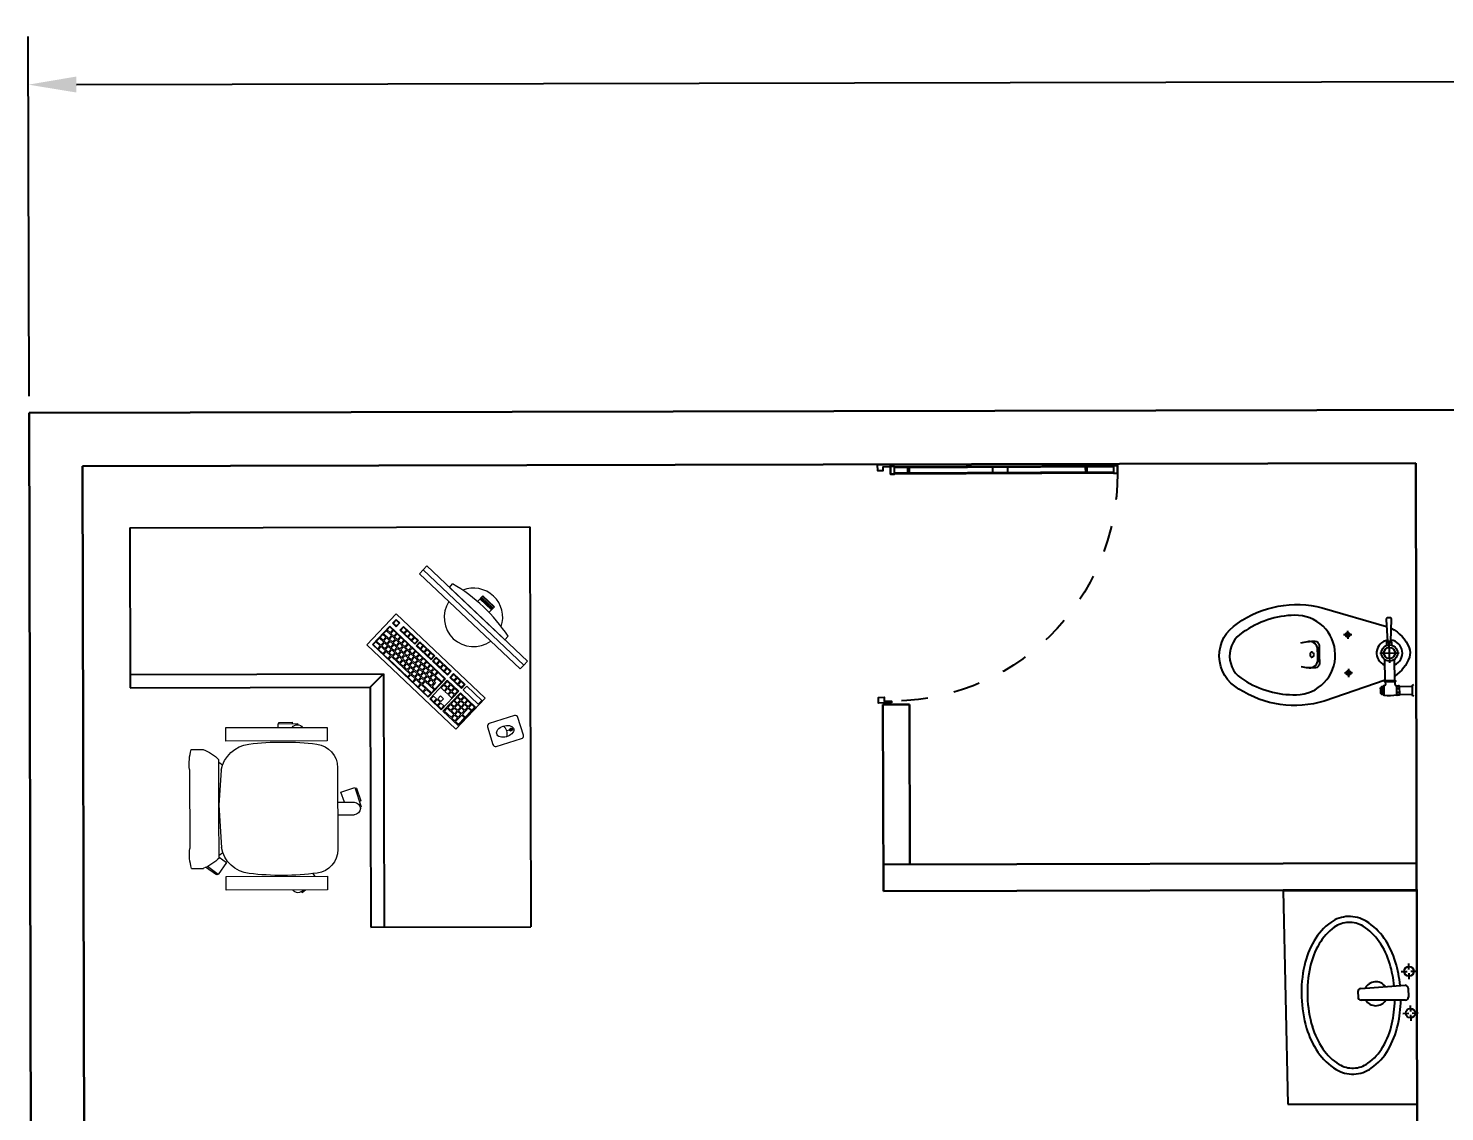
# Model space of a CAD drawing. Header units: metres. Extents: x 141303 to 146299, y 125960 to 127091.
# Drawn here: x 146007.71 to 146013.02, y 126139.1 to 126143.16 of the extents above; entities that cross this region are included whole.
import ezdxf

# ---------------------------------------------------------------- set-up
doc = ezdxf.new("R2010")
doc.units = ezdxf.units.M
doc.header["$MEASUREMENT"] = 0
doc.linetypes.add('C08_MUROS SERVICIOS$0$HIDDE100', pattern=[0.16, 0.1, -0.06])
for name, color, linetype in [('DIMENSION', 50, 'Continuous'), ('door', 12, 'Continuous'), ('FURNITURE', 6, 'Continuous')]:
    doc.layers.add(name, color=color, linetype=linetype)
doc.layers.add('NVMI_WALL', color=7, linetype='Continuous', lineweight=30)
doc.layers.get('0').off()
doc.styles.get("Standard").update_dxf_attribs({"font": 'arial.ttf'})
doc.dimstyles.get("Standard").update_dxf_attribs({"dimtxt": 0.18, "dimasz": 0.18, "dimexe": 0.18, "dimexo": 0.0625, "dimgap": 0.09, "dimtad": 0, "dimtih": 1, "dimtoh": 1, "dimdec": 4, "dimzin": 0, "dimdsep": 46, "dimtxsty": 'Standard', "dimcen": 0.09, "dimadec": 0, "dimazin": 0, "dimtfac": 1, "dimtdec": 4, "dimtofl": 0, "dimtmove": 0, "dimatfit": 3, "dimfxl": 1, "dimtolj": 1, "dimtzin": 0, "dimarcsym": 0})

# ---------------------------------------------------------------- blocks, each defined once
blk = doc.blocks.new('C03_MOB-EQUIP HOSP MI-CG$0$006_URGENCIAS & TOCOCIRUGÍA$0$MOB32')
at = {"lineweight": 0}
for p, q in [((494695.8746, 2134831.1346, 0.0432), (494695.874, 2134831.0838, 0.0432)), ((494696.2546, 2134831.1345, 0.0432), (494695.8746, 2134831.1346, 0.0432)), ((494696.2546, 2134831.0837, 0.0432), (494696.2546, 2134831.1345, 0.0432)), ((494695.874, 2134831.0838, 0.0432), (494696.2546, 2134831.0837, 0.0432)), ((494695.8356, 2134830.9834, 0.0432), (494695.8354, 2134830.6768, 0.0432)), ((494696.2718, 2134830.9747, 0.0432), (494696.2811, 2134830.8444, 0.0432)), ((494696.2811, 2134830.8444, 0.0432), (494696.2717, 2134830.6851, 0.0432)), ((494695.8743, 2134830.5762, 0.0432), (494695.8737, 2134830.5254, 0.0432)), ((494696.2544, 2134830.576, 0.0432), (494695.8743, 2134830.5762, 0.0432)), ((494696.2544, 2134830.5252, 0.0432), (494696.2544, 2134830.576, 0.0432)), ((494695.8737, 2134830.5254, 0.0432), (494696.2544, 2134830.5252, 0.0432))]:
    blk.add_line(p, q, dxfattribs=at)
at = {"lineweight": 0, "ltscale": 15}
for p, q in [((494695.9857, 2134831.149, 0.0432), (494695.9857, 2134831.145, 0.0432)), ((494696.0597, 2134831.149, 0.0432), (494695.9857, 2134831.149, 0.0432)), ((494696.0052, 2134831.154, 0.0432), (494696.0052, 2134831.149, 0.0432)), ((494696.0552, 2134831.154, 0.0432), (494696.0052, 2134831.154, 0.0432)), ((494696.0552, 2134831.149, 0.0432), (494696.0552, 2134831.154, 0.0432)), ((494696.0597, 2134831.149, 0.0432), (494696.0597, 2134831.1346, 0.0432)), ((494696.384, 2134831.0525, 0.0432), (494696.3391, 2134831.0526, 0.0432)), ((494696.2666, 2134830.9942, 0.0432), (494696.2804, 2134831.0043, 0.0432)), ((494696.3909, 2134830.9777, 0.0432), (494696.3908, 2134830.6819, 0.0432)), ((494695.7705, 2134830.9089, 0.0432), (494695.7468, 2134830.8359, 0.0432)), ((494695.7644, 2134830.9063, 0.0432), (494695.7489, 2134830.8587, 0.0432)), ((494695.7644, 2134830.9063, 0.0432), (494695.7691, 2134830.9047, 0.0432)), ((494695.8228, 2134830.8919, 0.0432), (494695.7705, 2134830.9089, 0.0432)), ((494695.8103, 2134830.8536, 0.0432), (494695.8228, 2134830.8919, 0.0432)), ((494695.7468, 2134830.8359, 0.0432), (494695.7507, 2134830.8348, 0.0432)), ((494695.7489, 2134830.8587, 0.0432), (494695.7537, 2134830.8571, 0.0432)), ((494695.8355, 2134830.8536, 0.0432), (494695.7738, 2134830.8536, 0.0432)), ((494695.8355, 2134830.8066, 0.0432), (494695.7737, 2134830.8066, 0.0432)), ((494696.2802, 2134830.6489, 0.0432), (494696.2522, 2134830.6285, 0.0432)), ((494696.2664, 2134830.6655, 0.0432), (494696.2802, 2134830.6555, 0.0432)), ((494696.2522, 2134830.6285, 0.0432), (494696.2845, 2134830.584, 0.0432)), ((494696.2845, 2134830.584, 0.0432), (494696.3236, 2134830.6141, 0.0432)), ((494696.291, 2134830.5826, 0.0432), (494696.3314, 2134830.6119, 0.0432)), ((494696.3837, 2134830.6071, 0.0432), (494696.3389, 2134830.6071, 0.0432)), ((494695.9288, 2134830.5864, 0.0432), (494695.9214, 2134830.5762, 0.0432)), ((494696.288, 2134830.5867, 0.0432), (494696.291, 2134830.5826, 0.0432)), ((494695.9692, 2134830.5163, 0.0432), (494695.9568, 2134830.5253, 0.0432)), ((494695.9716, 2134830.5195, 0.0432), (494695.9692, 2134830.5163, 0.0432))]:
    blk.add_line(p, q, dxfattribs=at)
for centre, radius, start, end in [((494695.9857, 2134831.1215, 0.0432), 0.0235, 33.8153, 146.1313), ((494696.4031, 2134830.8906, 0.0432), 0.1742, 111.5435, 134.8297), ((494696.2056, 2134830.9982, 0.0432), 0.1865, 353.6723, 16.9392), ((494676.0509, 2134830.8393, 0.0432), 20.2301, 359.4516, 0.49507), ((494695.7738, 2134830.8301, 0.0432), 0.0235, 89.9733, 269.9733), ((494696.2058, 2134830.6615, 0.0432), 0.1861, 342.9918, 6.275), ((494696.403, 2134830.7691, 0.0432), 0.1742, 225.1169, 248.4032), ((494695.9854, 2134830.5385, 0.0432), 0.0235, 214.0889, 325.8578)]:
    blk.add_arc(centre, radius, start, end, dxfattribs=at)
at = {"lineweight": 0}
for centre, radius, start, end in [((494696.0426, 2134830.0725, 0.0432), 1.0077, 82.874, 97.3738), ((494695.9235, 2134830.9845, 0.0432), 0.0879, 96.6385, 180.7086), ((494696.1542, 2134830.9536, 0.0432), 0.1195, 10.1305, 83.5543), ((494695.9233, 2134830.6756, 0.0432), 0.0879, 179.238, 263.3082), ((494696.1541, 2134830.7062, 0.0432), 0.1195, 276.3923, 349.8161), ((494696.0433, 2134831.5875, 0.0432), 1.0077, 262.5729, 277.0726)]:
    blk.add_arc(centre, radius, start, end, dxfattribs=at)
blk = doc.blocks.new('C03_MOB-EQUIP HOSP MI-CG$0$DESK 1.50 X 1.50')
for points in [[(252.4956, -575.3548), (253.9956, -575.3548)], [(252.4956, -575.3548), (252.4956, -575.9548)], [(253.9956, -575.3548), (253.9956, -576.8548)], [(252.4956, -575.9048), (253.4456, -575.9048)], [(253.3956, -575.9548), (253.4456, -575.9048)], [(253.4456, -575.9048), (253.4456, -576.8548)], [(252.4956, -575.9548), (253.3956, -575.9548)], [(253.3956, -575.9548), (253.3956, -576.8548)], [(253.3956, -576.8548), (253.9956, -576.8548)]]:
    blk.add_lwpolyline(points)
blk = doc.blocks.new('C07_MOB-C.EXT Y FARMACIA$0$01.TLAT_TRIAGE - 06$0$02.COV_LNDV_MONTAJE - 00$0$Mob  -  PC 02')
at = {"lineweight": 0}
for p, q in [((0.2203, 0.4592), (-0.2397, 0.4592)), ((-0.2397, 0.4592), (-0.2397, 0.2992)), ((-0.1587, 0.4442), (-0.2366, 0.4442)), ((-0.2366, 0.4442), (-0.2366, 0.3492)), ((-0.2195, 0.4397), (-0.2345, 0.4397)), ((-0.2345, 0.4397), (-0.2345, 0.4062)), ((-0.2345, 0.4062), (-0.2345, 0.4397)), ((-0.2195, 0.4062), (-0.2195, 0.4397)), ((-0.2003, 0.4397), (-0.2153, 0.4397)), ((-0.2153, 0.4397), (-0.2153, 0.4247)), ((-0.2153, 0.4247), (-0.2153, 0.4397)), ((-0.2003, 0.4247), (-0.2003, 0.4397)), ((-0.1621, 0.4397), (-0.1962, 0.4397)), ((-0.1962, 0.4397), (-0.1962, 0.4247)), ((-0.1962, 0.4247), (-0.1962, 0.4397)), ((-0.1621, 0.4247), (-0.1621, 0.4397)), ((-0.1587, 0.3492), (-0.1587, 0.4442)), ((-0.1502, 0.3492), (-0.1502, 0.4442)), ((-0.1502, 0.4442), (-0.0902, 0.4442)), ((-0.1318, 0.4422), (-0.1468, 0.4422)), ((-0.1468, 0.4422), (-0.1468, 0.4272)), ((-0.1468, 0.4272), (-0.1468, 0.4422)), ((-0.1468, 0.4272), (-0.1318, 0.4272)), ((-0.1318, 0.4272), (-0.1318, 0.4422)), ((-0.1127, 0.4422), (-0.1277, 0.4422)), ((-0.1277, 0.4422), (-0.1277, 0.4272)), ((-0.1277, 0.4272), (-0.1277, 0.4422)), ((-0.1277, 0.4272), (-0.1127, 0.4272)), ((-0.1127, 0.4272), (-0.1127, 0.4422)), ((-0.0936, 0.4422), (-0.1086, 0.4422)), ((-0.1086, 0.4422), (-0.1086, 0.4272)), ((-0.1086, 0.4272), (-0.1086, 0.4422)), ((-0.1086, 0.4272), (-0.0936, 0.4272)), ((-0.0936, 0.4272), (-0.0936, 0.4422)), ((-0.0902, 0.4442), (-0.0902, 0.3492)), ((-0.0817, 0.3492), (-0.0817, 0.4442)), ((0.2053, 0.4442), (-0.0817, 0.4442)), ((-0.0571, 0.4422), (-0.0796, 0.4422)), ((-0.0796, 0.4422), (-0.0796, 0.4272)), ((-0.0796, 0.4272), (-0.0796, 0.4422)), ((-0.0796, 0.4272), (-0.0571, 0.4272)), ((-0.0571, 0.4272), (-0.0571, 0.4422)), ((-0.0305, 0.4422), (-0.053, 0.4422)), ((-0.053, 0.4422), (-0.053, 0.4272)), ((-0.053, 0.4272), (-0.053, 0.4422)), ((-0.053, 0.4272), (-0.0305, 0.4272)), ((-0.0305, 0.4272), (-0.0305, 0.4422)), ((-0.0039, 0.4422), (-0.0264, 0.4422)), ((-0.0264, 0.4422), (-0.0264, 0.4272)), ((-0.0264, 0.4272), (-0.0264, 0.4422)), ((-0.0264, 0.4272), (-0.0039, 0.4272)), ((-0.0039, 0.4272), (-0.0039, 0.4422)), ((0.0228, 0.4422), (0.0003, 0.4422)), ((0.0003, 0.4422), (0.0003, 0.4272)), ((0.0003, 0.4272), (0.0003, 0.4422)), ((0.0003, 0.4272), (0.0228, 0.4272)), ((0.0228, 0.4272), (0.0228, 0.4422)), ((0.1233, 0.4422), (0.0269, 0.4422)), ((0.0269, 0.4422), (0.0269, 0.4272)), ((0.0269, 0.4272), (0.0269, 0.4422)), ((0.0269, 0.4272), (0.1233, 0.4272)), ((0.1233, 0.4272), (0.1233, 0.4422)), ((0.15, 0.4422), (0.1275, 0.4422)), ((0.1275, 0.4422), (0.1275, 0.4272)), ((0.1275, 0.4272), (0.1275, 0.4422)), ((0.1275, 0.4272), (0.15, 0.4272)), ((0.15, 0.4272), (0.15, 0.4422)), ((0.1766, 0.4422), (0.1541, 0.4422)), ((0.1541, 0.4422), (0.1541, 0.4272)), ((0.1541, 0.4272), (0.1541, 0.4422)), ((0.1541, 0.4272), (0.1766, 0.4272)), ((0.1766, 0.4272), (0.1766, 0.4422)), ((0.2032, 0.4422), (0.1807, 0.4422)), ((0.1807, 0.4422), (0.1807, 0.4272)), ((0.1807, 0.4272), (0.1807, 0.4422)), ((0.1807, 0.4272), (0.2032, 0.4272)), ((0.2032, 0.4272), (0.2032, 0.4422)), ((0.2053, 0.3492), (0.2053, 0.4442)), ((0.2203, 0.2992), (0.2203, 0.4592)), ((-0.3944, 0.4024), (-0.4434, 0.3162)), ((-0.3198, 0.3715), (-0.3808, 0.4062)), ((-0.2345, 0.4062), (-0.2195, 0.4062)), ((-0.2195, 0.4027), (-0.2345, 0.4027)), ((-0.2345, 0.4027), (-0.2345, 0.3702)), ((-0.2345, 0.3702), (-0.2345, 0.4027)), ((-0.2195, 0.3702), (-0.2195, 0.4027)), ((-0.2153, 0.4247), (-0.2003, 0.4247)), ((-0.2003, 0.4212), (-0.2153, 0.4212)), ((-0.2153, 0.4212), (-0.2153, 0.4062)), ((-0.2153, 0.4062), (-0.2153, 0.4212)), ((-0.2153, 0.4062), (-0.2003, 0.4062)), ((-0.2003, 0.4027), (-0.2153, 0.4027)), ((-0.2153, 0.4027), (-0.2153, 0.3877)), ((-0.2153, 0.3877), (-0.2153, 0.4027)), ((-0.2153, 0.3877), (-0.2003, 0.3877)), ((-0.2003, 0.3852), (-0.2153, 0.3852)), ((-0.2153, 0.3852), (-0.2153, 0.3702)), ((-0.2153, 0.3702), (-0.2153, 0.3852)), ((-0.2003, 0.4062), (-0.2003, 0.4212)), ((-0.2003, 0.3877), (-0.2003, 0.4027)), ((-0.2003, 0.3702), (-0.2003, 0.3852)), ((-0.1962, 0.4247), (-0.1621, 0.4247)), ((-0.1812, 0.4212), (-0.1962, 0.4212)), ((-0.1962, 0.4212), (-0.1962, 0.4062)), ((-0.1962, 0.4062), (-0.1962, 0.4212)), ((-0.1962, 0.4062), (-0.1812, 0.4062)), ((-0.1812, 0.4027), (-0.1962, 0.4027)), ((-0.1962, 0.4027), (-0.1962, 0.3877)), ((-0.1962, 0.3877), (-0.1962, 0.4027)), ((-0.1962, 0.3877), (-0.1812, 0.3877)), ((-0.1812, 0.3852), (-0.1962, 0.3852)), ((-0.1962, 0.3852), (-0.1962, 0.3702)), ((-0.1962, 0.3702), (-0.1962, 0.3852)), ((-0.1812, 0.4062), (-0.1812, 0.4212)), ((-0.1812, 0.3877), (-0.1812, 0.4027)), ((-0.1812, 0.3702), (-0.1812, 0.3852)), ((-0.1621, 0.4212), (-0.1771, 0.4212)), ((-0.1771, 0.4212), (-0.1771, 0.4062)), ((-0.1771, 0.4062), (-0.1771, 0.4212)), ((-0.1771, 0.4062), (-0.1621, 0.4062)), ((-0.1621, 0.4027), (-0.1771, 0.4027)), ((-0.1771, 0.4027), (-0.1771, 0.3877)), ((-0.1771, 0.3877), (-0.1771, 0.4027)), ((-0.1771, 0.3877), (-0.1621, 0.3877)), ((-0.1621, 0.3852), (-0.1771, 0.3852)), ((-0.1771, 0.3852), (-0.1771, 0.3702)), ((-0.1771, 0.3702), (-0.1771, 0.3852)), ((-0.1621, 0.4062), (-0.1621, 0.4212)), ((-0.1621, 0.3877), (-0.1621, 0.4027)), ((-0.1621, 0.3702), (-0.1621, 0.3852)), ((-0.1318, 0.3852), (-0.1468, 0.3852)), ((-0.1468, 0.3852), (-0.1468, 0.3702)), ((-0.1468, 0.3702), (-0.1468, 0.3852)), ((-0.1318, 0.3702), (-0.1318, 0.3852)), ((-0.1127, 0.4237), (-0.1277, 0.4237)), ((-0.1277, 0.4237), (-0.1277, 0.4087)), ((-0.1277, 0.4087), (-0.1277, 0.4237)), ((-0.1277, 0.4087), (-0.1127, 0.4087)), ((-0.1127, 0.3852), (-0.1277, 0.3852)), ((-0.1277, 0.3852), (-0.1277, 0.3702)), ((-0.1277, 0.3702), (-0.1277, 0.3852)), ((-0.1127, 0.4087), (-0.1127, 0.4237)), ((-0.1127, 0.3702), (-0.1127, 0.3852)), ((-0.0936, 0.3852), (-0.1086, 0.3852)), ((-0.1086, 0.3852), (-0.1086, 0.3702)), ((-0.1086, 0.3702), (-0.1086, 0.3852)), ((-0.0936, 0.3702), (-0.0936, 0.3852)), ((-0.0647, 0.4043), (-0.0797, 0.4043)), ((-0.0797, 0.4043), (-0.0796, 0.3702)), ((-0.0796, 0.3702), (-0.0797, 0.4043)), ((-0.0339, 0.4235), (-0.0796, 0.4235)), ((-0.0796, 0.4235), (-0.0796, 0.4085)), ((-0.0796, 0.4085), (-0.0796, 0.4235)), ((-0.0796, 0.4085), (-0.0339, 0.4085)), ((-0.0647, 0.3852), (-0.0647, 0.4043)), ((-0.0571, 0.3852), (-0.0647, 0.3852)), ((-0.0455, 0.4043), (-0.0605, 0.4043)), ((-0.0605, 0.4043), (-0.0605, 0.3893)), ((-0.0605, 0.3893), (-0.0605, 0.4043)), ((-0.0605, 0.3893), (-0.0455, 0.3893)), ((-0.0571, 0.3702), (-0.0571, 0.3852)), ((-0.038, 0.3852), (-0.053, 0.3852)), ((-0.053, 0.3852), (-0.053, 0.3702)), ((-0.053, 0.3702), (-0.053, 0.3852)), ((-0.0455, 0.3893), (-0.0455, 0.4043)), ((-0.0264, 0.4043), (-0.0414, 0.4043)), ((-0.0414, 0.4043), (-0.0414, 0.3893)), ((-0.0414, 0.3893), (-0.0414, 0.4043)), ((-0.0414, 0.3893), (-0.0264, 0.3893)), ((-0.038, 0.3702), (-0.038, 0.3852)), ((-0.0339, 0.4085), (-0.0339, 0.4235)), ((-0.0189, 0.3852), (-0.0339, 0.3852)), ((-0.0339, 0.3852), (-0.0339, 0.3702)), ((-0.0339, 0.3702), (-0.0339, 0.3852)), ((-0.0147, 0.4235), (-0.0297, 0.4235)), ((-0.0297, 0.4235), (-0.0297, 0.4085)), ((-0.0297, 0.4085), (-0.0297, 0.4235)), ((-0.0297, 0.4085), (-0.0147, 0.4085)), ((-0.0264, 0.3893), (-0.0264, 0.4043)), ((-0.0073, 0.4043), (-0.0223, 0.4043)), ((-0.0223, 0.4043), (-0.0223, 0.3893)), ((-0.0223, 0.3893), (-0.0223, 0.4043)), ((-0.0223, 0.3893), (-0.0073, 0.3893)), ((-0.0189, 0.3702), (-0.0189, 0.3852)), ((-0.0147, 0.4085), (-0.0147, 0.4235)), ((0.0003, 0.3852), (-0.0147, 0.3852)), ((-0.0147, 0.3852), (-0.0147, 0.3702)), ((-0.0147, 0.3702), (-0.0147, 0.3852)), ((0.0044, 0.4235), (-0.0106, 0.4235)), ((-0.0106, 0.4235), (-0.0106, 0.4085)), ((-0.0106, 0.4085), (-0.0106, 0.4235)), ((-0.0106, 0.4085), (0.0044, 0.4085)), ((-0.0073, 0.3893), (-0.0073, 0.4043)), ((0.0119, 0.4043), (-0.0031, 0.4043)), ((-0.0031, 0.4043), (-0.0031, 0.3893)), ((-0.0031, 0.3893), (-0.0031, 0.4043)), ((-0.0031, 0.3893), (0.0119, 0.3893)), ((0.0003, 0.3702), (0.0003, 0.3852)), ((0.0044, 0.4085), (0.0044, 0.4235)), ((0.0194, 0.3852), (0.0044, 0.3852)), ((0.0044, 0.3852), (0.0044, 0.3702)), ((0.0044, 0.3702), (0.0044, 0.3852)), ((0.0235, 0.4235), (0.0085, 0.4235)), ((0.0085, 0.4235), (0.0085, 0.4085)), ((0.0085, 0.4085), (0.0085, 0.4235)), ((0.0085, 0.4085), (0.0235, 0.4085)), ((0.0119, 0.3893), (0.0119, 0.4043)), ((0.031, 0.4043), (0.016, 0.4043)), ((0.016, 0.4043), (0.016, 0.3893)), ((0.016, 0.3893), (0.016, 0.4043)), ((0.016, 0.3893), (0.031, 0.3893)), ((0.0194, 0.3702), (0.0194, 0.3852)), ((0.0235, 0.4085), (0.0235, 0.4235)), ((0.0385, 0.3852), (0.0235, 0.3852)), ((0.0235, 0.3852), (0.0235, 0.3702)), ((0.0235, 0.3702), (0.0235, 0.3852)), ((0.0427, 0.4235), (0.0277, 0.4235)), ((0.0277, 0.4235), (0.0277, 0.4085)), ((0.0277, 0.4085), (0.0277, 0.4235)), ((0.0277, 0.4085), (0.0427, 0.4085)), ((0.031, 0.3893), (0.031, 0.4043)), ((0.0501, 0.4043), (0.0351, 0.4043)), ((0.0351, 0.4043), (0.0351, 0.3893)), ((0.0351, 0.3893), (0.0351, 0.4043)), ((0.0351, 0.3893), (0.0501, 0.3893)), ((0.0385, 0.3702), (0.0385, 0.3852)), ((0.0427, 0.4085), (0.0427, 0.4235)), ((0.0577, 0.3852), (0.0427, 0.3852)), ((0.0427, 0.3852), (0.0427, 0.3702)), ((0.0427, 0.3702), (0.0427, 0.3852)), ((0.0618, 0.4235), (0.0468, 0.4235)), ((0.0468, 0.4235), (0.0468, 0.4085)), ((0.0468, 0.4085), (0.0468, 0.4235)), ((0.0468, 0.4085), (0.0618, 0.4085)), ((0.0501, 0.3893), (0.0501, 0.4043)), ((0.0693, 0.4043), (0.0543, 0.4043)), ((0.0543, 0.4043), (0.0543, 0.3893)), ((0.0543, 0.3893), (0.0543, 0.4043)), ((0.0543, 0.3893), (0.0693, 0.3893)), ((0.0577, 0.3702), (0.0577, 0.3852)), ((0.0618, 0.4085), (0.0618, 0.4235)), ((0.0768, 0.3852), (0.0618, 0.3852)), ((0.0618, 0.3852), (0.0618, 0.3702)), ((0.0618, 0.3702), (0.0618, 0.3852)), ((0.0809, 0.4235), (0.0659, 0.4235)), ((0.0659, 0.4235), (0.0659, 0.4085)), ((0.0659, 0.4085), (0.0659, 0.4235)), ((0.0659, 0.4085), (0.0809, 0.4085)), ((0.0693, 0.3893), (0.0693, 0.4043)), ((0.0884, 0.4043), (0.0734, 0.4043)), ((0.0734, 0.4043), (0.0734, 0.3893)), ((0.0734, 0.3893), (0.0734, 0.4043)), ((0.0734, 0.3893), (0.0884, 0.3893)), ((0.0768, 0.3702), (0.0768, 0.3852)), ((0.0809, 0.4085), (0.0809, 0.4235)), ((0.0959, 0.3852), (0.0809, 0.3852)), ((0.0809, 0.3852), (0.0809, 0.3702)), ((0.0809, 0.3702), (0.0809, 0.3852)), ((0.1001, 0.4235), (0.0851, 0.4235)), ((0.0851, 0.4235), (0.0851, 0.4085)), ((0.0851, 0.4085), (0.0851, 0.4235)), ((0.0851, 0.4085), (0.1001, 0.4085)), ((0.0884, 0.3893), (0.0884, 0.4043)), ((0.1075, 0.4043), (0.0925, 0.4043)), ((0.0925, 0.4043), (0.0925, 0.3893)), ((0.0925, 0.3893), (0.0925, 0.4043)), ((0.0925, 0.3893), (0.1075, 0.3893)), ((0.0959, 0.3702), (0.0959, 0.3852)), ((0.1001, 0.4085), (0.1001, 0.4235)), ((0.1151, 0.3852), (0.1001, 0.3852)), ((0.1001, 0.3852), (0.1001, 0.3702)), ((0.1001, 0.3702), (0.1001, 0.3852)), ((0.1192, 0.4235), (0.1042, 0.4235)), ((0.1042, 0.4235), (0.1042, 0.4085)), ((0.1042, 0.4085), (0.1042, 0.4235)), ((0.1042, 0.4085), (0.1192, 0.4085)), ((0.1075, 0.3893), (0.1075, 0.4043)), ((0.1267, 0.4043), (0.1117, 0.4043)), ((0.1117, 0.4043), (0.1117, 0.3893)), ((0.1117, 0.3893), (0.1117, 0.4043)), ((0.1117, 0.3893), (0.1267, 0.3893)), ((0.1151, 0.3702), (0.1151, 0.3852)), ((0.1192, 0.4085), (0.1192, 0.4235)), ((0.1342, 0.3852), (0.1192, 0.3852)), ((0.1192, 0.3852), (0.1192, 0.3702)), ((0.1192, 0.3702), (0.1192, 0.3852)), ((0.1383, 0.4235), (0.1233, 0.4235)), ((0.1233, 0.4235), (0.1233, 0.4085)), ((0.1233, 0.4085), (0.1233, 0.4235)), ((0.1233, 0.4085), (0.1383, 0.4085)), ((0.1267, 0.3893), (0.1267, 0.4043)), ((0.1458, 0.4043), (0.1308, 0.4043)), ((0.1308, 0.4043), (0.1308, 0.3893)), ((0.1308, 0.3893), (0.1308, 0.4043)), ((0.1308, 0.3893), (0.1458, 0.3893)), ((0.1342, 0.3702), (0.1342, 0.3852)), ((0.1383, 0.4085), (0.1383, 0.4235)), ((0.1533, 0.3852), (0.1383, 0.3852)), ((0.1383, 0.3852), (0.1383, 0.3702)), ((0.1383, 0.3702), (0.1383, 0.3852)), ((0.1575, 0.4235), (0.1425, 0.4235)), ((0.1425, 0.4235), (0.1425, 0.4085)), ((0.1425, 0.4085), (0.1425, 0.4235)), ((0.1425, 0.4085), (0.1575, 0.4085)), ((0.1458, 0.3893), (0.1458, 0.4043)), ((0.1649, 0.4043), (0.1499, 0.4043)), ((0.1499, 0.4043), (0.1499, 0.3893)), ((0.1499, 0.3893), (0.1499, 0.4043)), ((0.1499, 0.3893), (0.1649, 0.3893)), ((0.1533, 0.3702), (0.1533, 0.3852)), ((0.1575, 0.4085), (0.1575, 0.4235)), ((0.1725, 0.3852), (0.1575, 0.3852)), ((0.1575, 0.3852), (0.1575, 0.3702)), ((0.1575, 0.3702), (0.1575, 0.3852)), ((0.1766, 0.4235), (0.1616, 0.4235)), ((0.1616, 0.4235), (0.1616, 0.4085)), ((0.1616, 0.4085), (0.1616, 0.4235)), ((0.1616, 0.4085), (0.1766, 0.4085)), ((0.1649, 0.3893), (0.1649, 0.4043)), ((0.1841, 0.4043), (0.1691, 0.4043)), ((0.1691, 0.4043), (0.1691, 0.3893)), ((0.1691, 0.3893), (0.1691, 0.4043)), ((0.1691, 0.3893), (0.1841, 0.3893)), ((0.1725, 0.3702), (0.1725, 0.3852)), ((0.1766, 0.4085), (0.1766, 0.4235)), ((0.2032, 0.3852), (0.1766, 0.3852)), ((0.1766, 0.3852), (0.1766, 0.3702)), ((0.1766, 0.3702), (0.1766, 0.3852)), ((0.2032, 0.4235), (0.1807, 0.4235)), ((0.1807, 0.4235), (0.1807, 0.4085)), ((0.1807, 0.4085), (0.1807, 0.4235)), ((0.1807, 0.4085), (0.2032, 0.4085)), ((0.1841, 0.3893), (0.1841, 0.4043)), ((0.2032, 0.4043), (0.1882, 0.4043)), ((0.1882, 0.4043), (0.1882, 0.3893)), ((0.1882, 0.3893), (0.1882, 0.4043)), ((0.1882, 0.3893), (0.2032, 0.3893)), ((0.2032, 0.4085), (0.2032, 0.4235)), ((0.2032, 0.3893), (0.2032, 0.4043)), ((0.2032, 0.3702), (0.2032, 0.3852)), ((-0.4045, 0.3275), (-0.4039, 0.3331)), ((-0.4041, 0.3223), (-0.4045, 0.3275)), ((-0.4029, 0.3177), (-0.4041, 0.3223)), ((-0.4039, 0.3331), (-0.4025, 0.3389)), ((-0.4025, 0.3389), (-0.4003, 0.3447)), ((-0.4003, 0.3447), (-0.3973, 0.3503)), ((-0.3973, 0.3503), (-0.3937, 0.3555)), ((-0.389, 0.3248), (-0.3953, 0.3136)), ((-0.3937, 0.3555), (-0.3896, 0.3601)), ((-0.3937, 0.3127), (-0.3873, 0.3239)), ((-0.3896, 0.3601), (-0.3852, 0.3639)), ((-0.3873, 0.3239), (-0.389, 0.3248)), ((-0.3881, 0.3243), (-0.3829, 0.3335)), ((-0.3852, 0.3639), (-0.3806, 0.3667)), ((-0.3806, 0.3667), (-0.3759, 0.3686)), ((-0.3759, 0.3686), (-0.3714, 0.3694)), ((-0.3683, 0.3195), (-0.3726, 0.3153)), ((-0.3714, 0.3694), (-0.3673, 0.3691)), ((-0.3644, 0.3244), (-0.3683, 0.3195)), ((-0.3673, 0.3691), (-0.3635, 0.3676)), ((-0.3651, 0.2717), (-0.3161, 0.3579)), ((-0.3612, 0.3298), (-0.3644, 0.3244)), ((-0.3635, 0.3676), (-0.3604, 0.3652)), ((-0.3585, 0.3355), (-0.3612, 0.3298)), ((-0.3604, 0.3652), (-0.358, 0.3617)), ((-0.3567, 0.3413), (-0.3585, 0.3355)), ((-0.358, 0.3617), (-0.3564, 0.3575)), ((-0.3557, 0.3471), (-0.3567, 0.3413)), ((-0.3564, 0.3575), (-0.3556, 0.3525)), ((-0.3556, 0.3525), (-0.3557, 0.3471)), ((-0.2366, 0.3492), (-0.1587, 0.3492)), ((-0.1587, 0.3342), (-0.2366, 0.3342)), ((-0.2366, 0.3342), (-0.2366, 0.3142)), ((-0.2345, 0.3702), (-0.2195, 0.3702)), ((-0.2195, 0.3667), (-0.2345, 0.3667)), ((-0.2345, 0.3667), (-0.2345, 0.3517)), ((-0.2345, 0.3517), (-0.2345, 0.3667)), ((-0.2345, 0.3517), (-0.2195, 0.3517)), ((-0.2195, 0.3517), (-0.2195, 0.3667)), ((-0.2153, 0.3702), (-0.2003, 0.3702)), ((-0.2003, 0.3667), (-0.2153, 0.3667)), ((-0.2153, 0.3667), (-0.2153, 0.3517)), ((-0.2153, 0.3517), (-0.2153, 0.3667)), ((-0.2153, 0.3517), (-0.2003, 0.3517)), ((-0.2003, 0.3517), (-0.2003, 0.3667)), ((-0.1962, 0.3702), (-0.1812, 0.3702)), ((-0.1812, 0.3667), (-0.1962, 0.3667)), ((-0.1962, 0.3667), (-0.1962, 0.3517)), ((-0.1962, 0.3517), (-0.1962, 0.3667)), ((-0.1962, 0.3517), (-0.1812, 0.3517)), ((-0.1812, 0.3517), (-0.1812, 0.3667)), ((-0.1771, 0.3702), (-0.1621, 0.3702)), ((-0.1621, 0.3667), (-0.1771, 0.3667)), ((-0.1771, 0.3667), (-0.1771, 0.3517)), ((-0.1771, 0.3517), (-0.1771, 0.3667)), ((-0.1771, 0.3517), (-0.1621, 0.3517)), ((-0.1621, 0.3517), (-0.1621, 0.3667)), ((-0.1587, 0.3142), (-0.1587, 0.3342)), ((-0.0902, 0.3492), (-0.1502, 0.3492)), ((-0.1502, 0.3142), (-0.1502, 0.3342)), ((-0.1502, 0.3342), (-0.0902, 0.3342)), ((-0.1468, 0.3702), (-0.1318, 0.3702)), ((-0.1318, 0.3667), (-0.1468, 0.3667)), ((-0.1468, 0.3667), (-0.1468, 0.3517)), ((-0.1468, 0.3517), (-0.1468, 0.3667)), ((-0.1468, 0.3517), (-0.1318, 0.3517)), ((-0.1318, 0.3317), (-0.1468, 0.3317)), ((-0.1468, 0.3317), (-0.1468, 0.3167)), ((-0.1468, 0.3167), (-0.1468, 0.3317)), ((-0.1318, 0.3517), (-0.1318, 0.3667)), ((-0.1318, 0.3167), (-0.1318, 0.3317)), ((-0.1277, 0.3702), (-0.1127, 0.3702)), ((-0.1127, 0.3667), (-0.1277, 0.3667)), ((-0.1277, 0.3667), (-0.1277, 0.3517)), ((-0.1277, 0.3517), (-0.1277, 0.3667)), ((-0.1277, 0.3517), (-0.1127, 0.3517)), ((-0.1127, 0.3317), (-0.1277, 0.3317)), ((-0.1277, 0.3317), (-0.1277, 0.3167)), ((-0.1277, 0.3167), (-0.1277, 0.3317)), ((-0.1127, 0.3517), (-0.1127, 0.3667)), ((-0.1127, 0.3167), (-0.1127, 0.3317)), ((-0.1086, 0.3702), (-0.0936, 0.3702)), ((-0.0936, 0.3667), (-0.1086, 0.3667)), ((-0.1086, 0.3667), (-0.1086, 0.3517)), ((-0.1086, 0.3517), (-0.1086, 0.3667)), ((-0.1086, 0.3517), (-0.0936, 0.3517)), ((-0.0936, 0.3317), (-0.1086, 0.3317)), ((-0.1086, 0.3317), (-0.1086, 0.3167)), ((-0.1086, 0.3167), (-0.1086, 0.3317)), ((-0.0936, 0.3517), (-0.0936, 0.3667)), ((-0.0936, 0.3167), (-0.0936, 0.3317)), ((-0.0902, 0.3342), (-0.0902, 0.3142)), ((-0.0817, 0.3492), (0.2053, 0.3492)), ((-0.0796, 0.3702), (-0.0571, 0.3702)), ((-0.0455, 0.3662), (-0.0796, 0.3662)), ((-0.0796, 0.3662), (-0.0796, 0.3512)), ((-0.0796, 0.3512), (-0.0796, 0.3662)), ((-0.0796, 0.3512), (-0.0455, 0.3512)), ((-0.0011, 0.3342), (-0.0776, 0.3342)), ((-0.0776, 0.3342), (-0.0776, 0.3142)), ((-0.0776, 0.3142), (-0.0776, 0.3342)), ((-0.0605, 0.3317), (-0.0755, 0.3317)), ((-0.0755, 0.3317), (-0.0755, 0.3167)), ((-0.0755, 0.3167), (-0.0755, 0.3317)), ((-0.0605, 0.3167), (-0.0605, 0.3317)), ((-0.0414, 0.3317), (-0.0564, 0.3317)), ((-0.0564, 0.3317), (-0.0564, 0.3167)), ((-0.0564, 0.3167), (-0.0564, 0.3317)), ((-0.053, 0.3702), (-0.038, 0.3702)), ((-0.0455, 0.3512), (-0.0455, 0.3662)), ((-0.0264, 0.3662), (-0.0414, 0.3662)), ((-0.0414, 0.3662), (-0.0414, 0.3512)), ((-0.0414, 0.3512), (-0.0414, 0.3662)), ((-0.0414, 0.3512), (-0.0264, 0.3512)), ((-0.0414, 0.3167), (-0.0414, 0.3317)), ((-0.0223, 0.3317), (-0.0373, 0.3317)), ((-0.0373, 0.3317), (-0.0373, 0.3167)), ((-0.0373, 0.3167), (-0.0373, 0.3317)), ((-0.0339, 0.3702), (-0.0189, 0.3702)), ((-0.0264, 0.3512), (-0.0264, 0.3662)), ((-0.0223, 0.3167), (-0.0223, 0.3317)), ((-0.0072, 0.3662), (-0.0222, 0.3662)), ((-0.0222, 0.3662), (-0.0222, 0.3512)), ((-0.0222, 0.3512), (-0.0222, 0.3662)), ((-0.0222, 0.3512), (-0.0072, 0.3512)), ((-0.0031, 0.3317), (-0.0181, 0.3317)), ((-0.0181, 0.3317), (-0.0181, 0.3167)), ((-0.0181, 0.3167), (-0.0181, 0.3317)), ((-0.0147, 0.3702), (0.0003, 0.3702)), ((-0.0072, 0.3512), (-0.0072, 0.3662)), ((0.0119, 0.3662), (-0.0031, 0.3662)), ((-0.0031, 0.3662), (-0.0031, 0.3512)), ((-0.0031, 0.3512), (-0.0031, 0.3662)), ((-0.0031, 0.3512), (0.0119, 0.3512)), ((-0.0031, 0.3167), (-0.0031, 0.3317)), ((-0.0011, 0.3142), (-0.0011, 0.3342)), ((0.0044, 0.3702), (0.0194, 0.3702)), ((0.083, 0.3342), (0.0064, 0.3342)), ((0.0064, 0.3342), (0.0064, 0.3142)), ((0.0064, 0.3142), (0.0064, 0.3342)), ((0.0235, 0.3317), (0.0085, 0.3317)), ((0.0085, 0.3317), (0.0085, 0.3167)), ((0.0085, 0.3167), (0.0085, 0.3317)), ((0.0119, 0.3512), (0.0119, 0.3662)), ((0.031, 0.3662), (0.016, 0.3662)), ((0.016, 0.3662), (0.016, 0.3512)), ((0.016, 0.3512), (0.016, 0.3662)), ((0.016, 0.3512), (0.031, 0.3512)), ((0.0235, 0.3702), (0.0385, 0.3702)), ((0.0235, 0.3167), (0.0235, 0.3317)), ((0.0426, 0.3317), (0.0276, 0.3317)), ((0.0276, 0.3317), (0.0276, 0.3167)), ((0.0276, 0.3167), (0.0276, 0.3317)), ((0.031, 0.3512), (0.031, 0.3662)), ((0.0502, 0.3662), (0.0352, 0.3662)), ((0.0352, 0.3662), (0.0352, 0.3512)), ((0.0352, 0.3512), (0.0352, 0.3662)), ((0.0352, 0.3512), (0.0502, 0.3512)), ((0.0426, 0.3167), (0.0426, 0.3317)), ((0.0427, 0.3702), (0.0577, 0.3702)), ((0.0618, 0.3317), (0.0468, 0.3317)), ((0.0468, 0.3317), (0.0468, 0.3167)), ((0.0468, 0.3167), (0.0468, 0.3317)), ((0.0502, 0.3512), (0.0502, 0.3662)), ((0.0693, 0.3662), (0.0543, 0.3662)), ((0.0543, 0.3662), (0.0543, 0.3512)), ((0.0543, 0.3512), (0.0543, 0.3662)), ((0.0543, 0.3512), (0.0693, 0.3512)), ((0.0618, 0.3702), (0.0768, 0.3702)), ((0.0618, 0.3167), (0.0618, 0.3317)), ((0.0809, 0.3317), (0.0659, 0.3317)), ((0.0659, 0.3317), (0.0659, 0.3167)), ((0.0659, 0.3167), (0.0659, 0.3317)), ((0.0693, 0.3512), (0.0693, 0.3662)), ((0.0884, 0.3662), (0.0734, 0.3662)), ((0.0734, 0.3662), (0.0734, 0.3512)), ((0.0734, 0.3512), (0.0734, 0.3662)), ((0.0734, 0.3512), (0.0884, 0.3512)), ((0.0809, 0.3702), (0.0959, 0.3702)), ((0.0809, 0.3167), (0.0809, 0.3317)), ((0.083, 0.3142), (0.083, 0.3342)), ((0.0884, 0.3512), (0.0884, 0.3662)), ((0.167, 0.3342), (0.0905, 0.3342)), ((0.0905, 0.3342), (0.0905, 0.3142)), ((0.0905, 0.3142), (0.0905, 0.3342)), ((0.1075, 0.3317), (0.0925, 0.3317)), ((0.0925, 0.3317), (0.0925, 0.3167)), ((0.0925, 0.3167), (0.0925, 0.3317)), ((0.1076, 0.3662), (0.0926, 0.3662)), ((0.0926, 0.3662), (0.0926, 0.3512)), ((0.0926, 0.3512), (0.0926, 0.3662)), ((0.0926, 0.3512), (0.1076, 0.3512)), ((0.1001, 0.3702), (0.1151, 0.3702)), ((0.1075, 0.3167), (0.1075, 0.3317)), ((0.1076, 0.3512), (0.1076, 0.3662)), ((0.1267, 0.3662), (0.1117, 0.3662)), ((0.1117, 0.3662), (0.1117, 0.3512)), ((0.1117, 0.3512), (0.1117, 0.3662)), ((0.1117, 0.3512), (0.1267, 0.3512)), ((0.1267, 0.3317), (0.1117, 0.3317)), ((0.1117, 0.3317), (0.1117, 0.3167)), ((0.1117, 0.3167), (0.1117, 0.3317)), ((0.1192, 0.3702), (0.1342, 0.3702)), ((0.1267, 0.3512), (0.1267, 0.3662)), ((0.1267, 0.3167), (0.1267, 0.3317)), ((0.1458, 0.3662), (0.1308, 0.3662)), ((0.1308, 0.3662), (0.1308, 0.3512)), ((0.1308, 0.3512), (0.1308, 0.3662)), ((0.1308, 0.3512), (0.1458, 0.3512)), ((0.1458, 0.3317), (0.1308, 0.3317)), ((0.1308, 0.3317), (0.1308, 0.3167)), ((0.1308, 0.3167), (0.1308, 0.3317)), ((0.1383, 0.3702), (0.1533, 0.3702)), ((0.1458, 0.3512), (0.1458, 0.3662)), ((0.1458, 0.3167), (0.1458, 0.3317)), ((0.1649, 0.3317), (0.1499, 0.3317)), ((0.1499, 0.3317), (0.1499, 0.3167)), ((0.1499, 0.3167), (0.1499, 0.3317)), ((0.165, 0.3662), (0.15, 0.3662)), ((0.15, 0.3662), (0.15, 0.3512)), ((0.15, 0.3512), (0.15, 0.3662)), ((0.15, 0.3512), (0.165, 0.3512)), ((0.1575, 0.3702), (0.1725, 0.3702)), ((0.1649, 0.3167), (0.1649, 0.3317)), ((0.165, 0.3512), (0.165, 0.3662)), ((0.167, 0.3142), (0.167, 0.3342)), ((0.1841, 0.3662), (0.1691, 0.3662)), ((0.1691, 0.3662), (0.1691, 0.3512)), ((0.1691, 0.3512), (0.1691, 0.3662)), ((0.1691, 0.3512), (0.1841, 0.3512)), ((0.1766, 0.3702), (0.2032, 0.3702)), ((0.1841, 0.3512), (0.1841, 0.3662)), ((0.2053, 0.3342), (0.1861, 0.3342)), ((0.1861, 0.3342), (0.1861, 0.3142)), ((0.1861, 0.3142), (0.1861, 0.3342)), ((0.2032, 0.3662), (0.1882, 0.3662)), ((0.1882, 0.3662), (0.1882, 0.3512)), ((0.1882, 0.3512), (0.1882, 0.3662)), ((0.1882, 0.3512), (0.2032, 0.3512)), ((0.2032, 0.3317), (0.1882, 0.3317)), ((0.1882, 0.3317), (0.1882, 0.3167)), ((0.1882, 0.3167), (0.1882, 0.3317)), ((0.2032, 0.3512), (0.2032, 0.3662)), ((0.2032, 0.3167), (0.2032, 0.3317)), ((0.2053, 0.3142), (0.2053, 0.3342)), ((0.2053, 0.3142), (0.2053, 0.3342)), ((-0.4397, 0.3026), (-0.3788, 0.2679)), ((-0.4009, 0.3138), (-0.4029, 0.3177)), ((-0.3981, 0.3108), (-0.4009, 0.3138)), ((-0.3947, 0.3089), (-0.3981, 0.3108)), ((-0.3945, 0.3131), (-0.3964, 0.3097)), ((-0.3953, 0.3136), (-0.3937, 0.3127)), ((-0.3907, 0.308), (-0.3947, 0.3089)), ((-0.3945, 0.3132), (-0.3945, 0.3132)), ((-0.3864, 0.3082), (-0.3907, 0.308)), ((-0.3818, 0.3096), (-0.3864, 0.3082)), ((-0.3771, 0.3119), (-0.3818, 0.3096)), ((-0.3726, 0.3153), (-0.3771, 0.3119)), ((-0.2397, 0.2992), (0.2203, 0.2992)), ((-0.2366, 0.3142), (-0.1587, 0.3142)), ((-0.0902, 0.3142), (-0.1502, 0.3142)), ((-0.1468, 0.3167), (-0.1318, 0.3167)), ((-0.1277, 0.3167), (-0.1127, 0.3167)), ((-0.1086, 0.3167), (-0.0936, 0.3167)), ((-0.0776, 0.3142), (-0.0011, 0.3142)), ((-0.0755, 0.3167), (-0.0605, 0.3167)), ((-0.0564, 0.3167), (-0.0414, 0.3167)), ((-0.0373, 0.3167), (-0.0223, 0.3167)), ((-0.0181, 0.3167), (-0.0031, 0.3167)), ((0.0064, 0.3142), (0.083, 0.3142)), ((0.0085, 0.3167), (0.0235, 0.3167)), ((0.0276, 0.3167), (0.0426, 0.3167)), ((0.0468, 0.3167), (0.0618, 0.3167)), ((0.0659, 0.3167), (0.0809, 0.3167)), ((0.0905, 0.3142), (0.167, 0.3142)), ((0.0925, 0.3167), (0.1075, 0.3167)), ((0.1117, 0.3167), (0.1267, 0.3167)), ((0.1308, 0.3167), (0.1458, 0.3167)), ((0.1499, 0.3167), (0.1649, 0.3167)), ((0.1861, 0.3142), (0.2053, 0.3142)), ((0.1882, 0.3167), (0.2032, 0.3167)), ((-0.03, 0.0548), (-0.03, 0.0262)), ((0.03, 0.0548), (0.03, 0.0262)), ((-0.03, 0.0426), (0.03, 0.0426)), ((-0.03, 0.0381), (0.03, 0.0381)), ((-0.03, 0.0335), (0.03, 0.0335)), ((-0.03, 0.0292), (0.03, 0.0292)), ((-0.03, 0.0262), (0.03, 0.0262))]:
    blk.add_line(p, q, dxfattribs=at)
for points in [[(0.26, 0.1298), (-0.26, 0.1298), (-0.26, 0.1098), (0.26, 0.1098)], [(0.26, 0.1098), (-0.26, 0.1098), (-0.26, 0.0898), (0.26, 0.0898)]]:
    blk.add_lwpolyline(points, close=True, dxfattribs=at)
for points in [[(-0.143, 0.0723), (-0.143, 0.0898)], [(-0.143, 0.0898), (0.143, 0.0898)], [(0.143, 0.0898), (0.143, 0.0723)]]:
    blk.add_lwpolyline(points, dxfattribs=at)
for centre, radius, start, end in [((-0.3857, 0.3975), 0.01, 60.3633, 150.3633), ((-0.3636, 0.3676), 0.0392, 208.332, 272.3946), ((-0.388, 0.3168), 0.00805, 97.1124, 203.6142), ((-0.3947, 0.3207), 0.00805, 277.1124, 23.6142), ((-0.3248, 0.3628), 0.01, 330.3633, 60.3633), ((-0.4348, 0.3113), 0.01, 150.3633, 240.3633), ((-0.3738, 0.2766), 0.01, 240.3633, 330.3633), ((0, 0.1098), 0.1098, 10.4916, 169.5084), ((0, 0.651), 0.5961, 256.1191, 283.881), ((0, 0.1098), 0.1098, 205.0741, 334.9259)]:
    blk.add_arc(centre, radius, start, end, dxfattribs=at)
blk = doc.blocks.new('C08_MUROS SERVICIOS$0$DOOR 1.20')
at = {"linetype": 'C08_MUROS SERVICIOS$0$HIDDE100'}
blk.add_lwpolyline([(187.5856, 86.3393, -0.424767), (188.7856, 87.5793)], format="xyb", dxfattribs=at)
at = {"linetype": 'ByBlock'}
blk.add_lwpolyline([(188.8256, 86.3793), (188.8256, 87.5793), (188.7856, 87.5793), (188.7856, 86.3793), (188.8256, 86.3793)], dxfattribs=at)
for points in [[(188.8256, 87.5593), (188.7856, 87.5593), (188.7856, 87.5793), (188.8256, 87.5793)], [(188.8206, 87.4097), (188.7906, 87.4097), (188.7906, 87.4193), (188.8206, 87.4193)], [(188.7956, 87.4193), (188.8156, 87.4193), (188.8156, 87.4097), (188.7956, 87.4097)], [(188.7906, 86.9989), (188.8206, 86.9989), (188.8206, 86.9189), (188.7906, 86.9189)], [(188.8206, 86.4693), (188.7906, 86.4693), (188.7906, 86.4789), (188.8206, 86.4789)], [(188.7956, 86.4789), (188.8156, 86.4789), (188.8156, 86.4693), (188.7956, 86.4693)], [(188.8256, 86.3793), (188.7856, 86.3793), (188.7856, 86.3993), (188.8256, 86.3993)]]:
    blk.add_lwpolyline(points, close=True)
blk.add_lwpolyline([(188.8206, 86.3993), (188.8206, 87.5593), (188.7906, 87.5593), (188.7906, 86.3993)], close=True, dxfattribs=at)
for points in [[(187.5756, 86.3793), (187.5756, 86.3093), (187.6056, 86.3093), (187.6056, 86.3393), (187.5856, 86.3393), (187.5856, 86.3793), (187.5756, 86.3793)], [(188.8356, 86.3793), (188.8356, 86.3093), (188.8056, 86.3093), (188.8056, 86.3393), (188.8256, 86.3393), (188.8256, 86.3793), (188.8356, 86.3793)]]:
    blk.add_lwpolyline(points)
blk = doc.blocks.new('LAVAMANOS A-03')
at = {"layer": 'FURNITURE'}
for p, q in [((-0.0923, -0.1092), (-0.1163, -0.1092)), ((-0.0851, -0.102), (-0.0851, -0.078)), ((-0.0539, -0.1092), (-0.0779, -0.1092)), ((0.0518, -0.1092), (0.0758, -0.1092)), ((0.083, -0.102), (0.083, -0.078)), ((0.0902, -0.1092), (0.1142, -0.1092)), ((-0.0851, -0.1404), (-0.0851, -0.1164)), ((-0.0234, -0.3056), (-0.03, -0.127)), ((-0.018, -0.115), (0.018, -0.115)), ((0.03, -0.127), (0.0234, -0.3056)), ((0.083, -0.1404), (0.083, -0.1164)), ((-0.0114, -0.3176), (0.0114, -0.3176))]:
    blk.add_line(p, q, dxfattribs=at)
for centre in [(-0.0851, -0.1092), (0.083, -0.1092)]:
    blk.add_circle(centre, 0.0192, dxfattribs=at)
for centre, radius, start, end in [((-0.036, -0.4983), 0.3477, 104.6225, 122.2055), ((0.0028, -0.6471), 0.5015, 93.6665, 104.6225), ((0.0028, -0.6471), 0.4775, 93.7445, 104.6225), ((-0.018, -0.127), 0.012, 90, 180), ((0.018, -0.127), 0.012, 360, 90), ((0.0028, -0.6471), 0.4775, 75.3775, 86.9266), ((0.0028, -0.6471), 0.5015, 75.3775, 86.9724), ((0.0416, -0.4983), 0.3477, 57.7945, 75.3775), ((-0.0952, -0.4043), 0.2366, 122.2055, 146.6703), ((-0.0952, -0.4043), 0.2126, 122.2055, 146.6703), ((-0.036, -0.4983), 0.3237, 104.6225, 122.2055), ((0, -0.246), 0.048, 124.3259, 240.8236), ((0, -0.246), 0.048, 300.0921, 55.6741), ((0.0416, -0.4983), 0.3237, 57.7945, 75.3775), ((0.1008, -0.4043), 0.2126, 33.3297, 57.7945), ((0.1008, -0.4043), 0.2366, 33.3297, 57.7945), ((-0.185, -0.3453), 0.1292, 146.6703, 180), ((0.1906, -0.3453), 0.1292, 0, 33.3297), ((-0.185, -0.3453), 0.1052, 146.6703, 180), ((-0.0114, -0.3056), 0.012, 180, 270), ((0.0114, -0.3056), 0.012, 270, 0), ((0.1906, -0.3453), 0.1052, 360, 33.3297), ((-0.185, -0.3453), 0.1292, 180, 213.3297), ((-0.185, -0.3453), 0.1052, 180, 213.3297), ((0.1906, -0.3453), 0.1052, 326.6703, 0), ((0.1906, -0.3453), 0.1292, 326.6703, 360), ((-0.0952, -0.2862), 0.2366, 213.3297, 237.7945), ((-0.0952, -0.2862), 0.2126, 213.3297, 237.7945), ((0.1008, -0.2862), 0.2126, 302.2055, 326.6703), ((0.1008, -0.2862), 0.2366, 302.2055, 326.6703), ((-0.036, -0.1923), 0.3477, 237.7945, 255.3775), ((-0.036, -0.1923), 0.3237, 237.7945, 255.3775), ((0.0028, -0.0434), 0.4775, 255.3775, 270), ((0.0028, -0.0434), 0.4775, 270, 284.6225), ((0.0416, -0.1923), 0.3237, 284.6225, 302.2055), ((0.0416, -0.1923), 0.3477, 284.6225, 302.2055), ((0.0028, -0.0434), 0.5015, 255.3775, 270), ((0.0028, -0.0434), 0.5015, 270, 284.6225)]:
    blk.add_arc(centre, radius, start, end, dxfattribs=at)
blk = doc.blocks.new('flux caroni')
for p, q in [((0, -0.1214), (0, -0.05)), ((0.1232, -0.0615), (0.1232, -0.0055)), ((0.1537, -0.0055), (0.1537, -0.0615)), ((-0.0372, -0.076), (-0.0372, -0.0961)), ((0.0357, -0.0857), (-0.0357, -0.0857)), ((0.1013, -0.068), (0.0239, -0.068)), ((0.1013, -0.1032), (0.024, -0.1032)), ((0.1307, -0.0615), (0.1307, -0.0525)), ((0.1462, -0.0525), (0.1462, -0.0615)), ((-0.085, -0.2377), (-0.055, -0.2377)), ((-0.07, -0.2227), (-0.07, -0.2527)), ((0.055, -0.2377), (0.085, -0.2377)), ((0.07, -0.2227), (0.07, -0.2527))]:
    blk.add_line(p, q)
for points in [[(0.118, 0), (0.1207, -0.0055), (0.1562, -0.0055), (0.1588, 0)], [(-0.0397, -0.076), (-0.0422, -0.0794), (-0.0422, -0.0919), (-0.0397, -0.0961)], [(-0.0281, -0.076), (-0.0397, -0.076), (-0.0397, -0.0961), (-0.0279, -0.0961)]]:
    blk.add_lwpolyline(points)
for points in [[(-0.0905, -0.0771, -0.184776), (-0.0173, -0.0131, -0.178359), (0.0173, -0.0131, -0.164856), (0.0852, -0.068)], [(0.1, -0.1032), (0.1712, -0.3289, -0.220845), (0.1204, -0.6412, -0.267949), (0, -0.7107, -0.267949), (-0.1204, -0.6412, -0.220845), (-0.1712, -0.3289), (-0.0971, -0.0941, -0.200507)], [(-0.0422, -0.0794), (-0.1234, -0.0754, 0.428639), (-0.1287, -0.0804), (-0.1287, -0.0853), (-0.1287, -0.0901, 0.42603), (-0.1235, -0.0951), (-0.0422, -0.0919)], [(0.1063, -0.1032), (0.1147, -0.1032, -0.39071), (0.1207, -0.1087, 0.39071), (0.1217, -0.1096), (0.1532, -0.1096, 0.368077), (0.1542, -0.1088, 0.077411), (0.1545, -0.0615)], [(0.1063, -0.068), (0.1147, -0.068, 0.331964), (0.1217, -0.0615)], [(0.1217, -0.1096), (0.1217, -0.1111, 0.414214), (0.1227, -0.1121), (0.1522, -0.1121, 0.414214), (0.1532, -0.1111), (0.1532, -0.1096)], [(0.1522, -0.1121), (0.1522, -0.1161, -0.414214), (0.1512, -0.1171), (0.1237, -0.1171, -0.414214), (0.1227, -0.1161), (0.1227, -0.1121)], [(0.1485, -0.1171), (0.1485, -0.1199, -0.414214), (0.1475, -0.1209), (0.1374, -0.1209), (0.1274, -0.1209, -0.414214), (0.1264, -0.1199), (0.1264, -0.1171)], [(-0.0442, -0.4107, -0.060428), (-0.049, -0.3582, -0.405477), (-0.034, -0.3437), (0, -0.3437), (0.034, -0.3437, -0.405477), (0.049, -0.3582, -0.060428), (0.0442, -0.4107)], [(0.0484, -0.3815, 0.43678), (0.0185, -0.3492), (0, -0.3492), (-0.0185, -0.3492, 0.43678), (-0.0484, -0.3815)], [(0.004, -0.3612), (0.004, -0.3638, 0.310791), (0.0056, -0.3661, -0.034503), (0.0071, -0.3668, -0.106031), (0.0094, -0.3688, -0.162613), (0.01, -0.3707, -0.162613), (0.0094, -0.3726, -0.106031), (0.0071, -0.3746, -0.069899), (0.004, -0.3757, -0.056135), (0, -0.3762, -0.056135), (-0.004, -0.3757, -0.069899), (-0.0071, -0.3746, -0.106031), (-0.0094, -0.3726, -0.162613), (-0.01, -0.3707, -0.162613), (-0.0094, -0.3688, -0.106031), (-0.0071, -0.3668, -0.034503), (-0.0056, -0.3661, 0.310791), (-0.004, -0.3638), (-0.004, -0.3612)]]:
    blk.add_lwpolyline(points, format="xyb")
for points in [[(0.1038, -0.1057), (0.1037, -0.1057, -0.414214), (0.1013, -0.1033), (0.1013, -0.068, -0.414214), (0.1038, -0.0655), (0.1039, -0.0655, -0.414214), (0.1063, -0.0679), (0.1063, -0.1032, -0.414214)], [(0, -0.6727, 0.267949), (0.0875, -0.6222, 0.149412), (0.146, -0.4307, 0.414214), (0, -0.2847, 0.414214), (-0.146, -0.4307, 0.149412), (-0.0875, -0.6222, 0.267949)]]:
    blk.add_lwpolyline(points, format="xyb", close=True)
blk.add_lwpolyline([(0.1552, -0.0615), (0.1217, -0.0615), (0.1207, -0.0605), (0.1207, -0.0535), (0.1217, -0.0525), (0.1552, -0.0525), (0.1562, -0.0535), (0.1562, -0.0605)], close=True)
for centre, radius in [((0, -0.0857), 0.0297), ((0, -0.0857), 0.0204), ((-0.07, -0.2377), 0.008), ((0.07, -0.2377), 0.008)]:
    blk.add_circle(centre, radius)
for start, end in [(21.9459, 172.1193), (187.7161, 338.3331)]:
    blk.add_arc((0, -0.0857), 0.0474, start, end)
blk = doc.blocks.new('*D333')
at = {"layer": 'Defpoints', "color": 0, "transparency": 16777216}
for p in [(146007.7077, 126142.9499), (146022.1103, 126141.7501), (146007.7103, 126141.7189)]:
    blk.add_point(p, dxfattribs=at)
at = {"layer": 'DIMENSION', "color": 0, "lineweight": -2, "transparency": 16777216}
for p, q in [((146007.7102, 126141.7814), (146007.7073, 126143.1299)), ((146022.1102, 126141.8126), (146022.1073, 126143.1611)), ((146007.8877, 126142.9503), (146014.3829, 126142.9644)), ((146021.9277, 126142.9807), (146015.4324, 126142.9666))]:
    blk.add_line(p, q, dxfattribs=at)
at = {"layer": 'DIMENSION', "color": 0, "transparency": 16777216}
for points in [[(146021.9276, 126143.0107), (146021.9277, 126142.9507), (146022.1077, 126142.9811)], [(146007.8876, 126142.9803), (146007.8878, 126142.9203), (146007.7077, 126142.9499)]]:
    blk.add_solid(points, dxfattribs=at)
at = {"layer": 'DIMENSION', "color": 0, "transparency": 16777216, "insert": (146014.9077, 126142.9655), "char_height": 0.18, "attachment_point": 5}
blk.add_mtext('\\A1;14.4000', dxfattribs=at)

msp = doc.modelspace()

# ---------------------------------------------------------------- linework, layer by layer
at = {"layer": 'FURNITURE'}
for p, q in [((146012.41417, 126139.92619), (146012.91246, 126139.92855)), ((146012.41417, 126139.92619), (146012.43146, 126139.12638)), ((146012.43146, 126139.12638), (146012.91597, 126139.12638))]:
    msp.add_line(p, q, dxfattribs=at)
at = {"layer": 'NVMI_WALL'}
for p, q in [((146007.71035, 126141.71894), (146022.11032, 126141.75009)), ((146007.71035, 126141.71894), (146022.11032, 126141.75009)), ((146007.72073, 126136.91895), (146007.71035, 126141.71894)), ((146007.91078, 126141.51937), (146012.91077, 126141.53019)), ((146007.9203, 126137.11938), (146007.91078, 126141.51937)), ((146012.92072, 126136.9302), (146012.91077, 126141.53019)), ((146010.91272, 126140.62586), (146011.01272, 126140.62608)), ((146010.91424, 126139.92587), (146010.91272, 126140.62586)), ((146011.01402, 126140.02608), (146011.01272, 126140.62608)), ((146010.91402, 126140.02587), (146012.91402, 126140.03019)), ((146010.91424, 126139.92587), (146012.91423, 126139.93019))]:
    msp.add_line(p, q, dxfattribs=at)

# ---------------------------------------------------------------- block references
at = {"layer": 'door', "xscale": -0.7088458887546228, "yscale": 0.7088458887546228, "zscale": 0.7088458887546228, "rotation": 270.2527629793093}
msp.add_blockref('C08_MUROS SERVICIOS$0$DOOR 1.20', (145950.30262, 126007.40028), dxfattribs=at)
at = {"layer": 'FURNITURE', "linetype": 'ByBlock', "lineweight": 0}
for name, p, rotation in [('C03_MOB-EQUIP HOSP MI-CG$0$DESK 1.50 X 1.50', (145754.34868, 126716.0954), 0.1239649030491441), ('C07_MOB-C.EXT Y FARMACIA$0$01.TLAT_TRIAGE - 06$0$02.COV_LNDV_MONTAJE - 00$0$Mob  -  PC 02', (146009.4521, 126141.03187), 136.6262351845721)]:
    msp.add_blockref(name, p, dxfattribs=dict(at, rotation=rotation))
at = {"layer": 'FURNITURE', "extrusion": (-5.61427e-24, 2.429e-23, -1), "xscale": -1.021510850963692, "yscale": 1.021510850963692, "zscale": 1.021510850963692, "rotation": 88.76010615286492}
msp.add_blockref('flux caroni', (-146012.89981, 126140.8206), dxfattribs=at)
at = {"layer": 'FURNITURE', "linetype": 'ByBlock', "lineweight": 0, "xscale": -1, "rotation": 0.1239649030491474}
msp.add_blockref('C03_MOB-EQUIP HOSP MI-CG$0$006_URGENCIAS & TOCOCIRUGÍA$0$MOB32', (645322.45226, -2007615.27725, -0.04324), dxfattribs=at)
at = {"layer": 'FURNITURE', "lineweight": 0, "extrusion": (9.35362e-24, 2.31094e-23, -1), "xscale": -0.9327357440957137, "yscale": 0.9327357440957135, "zscale": 0.932735744095713, "rotation": 87.97839925729892}
msp.add_blockref('LAVAMANOS A-03', (-146012.9901, 126139.54897), dxfattribs=at)

# ---------------------------------------------------------------- dimensions: what is measured, and where the dimension line sits
at = {"layer": 'DIMENSION'}
dim = msp.add_aligned_dim(p1=(146022.11032, 126141.75009), p2=(146007.71035, 126141.71894), distance=-1.23097, dimstyle='Standard', dxfattribs=at)
dim.commit()
dim.dimension.update_dxf_attribs({"geometry": '*D333', "text_midpoint": (146014.90767, 126142.96549)})

doc.saveas('drawing.dxf')
